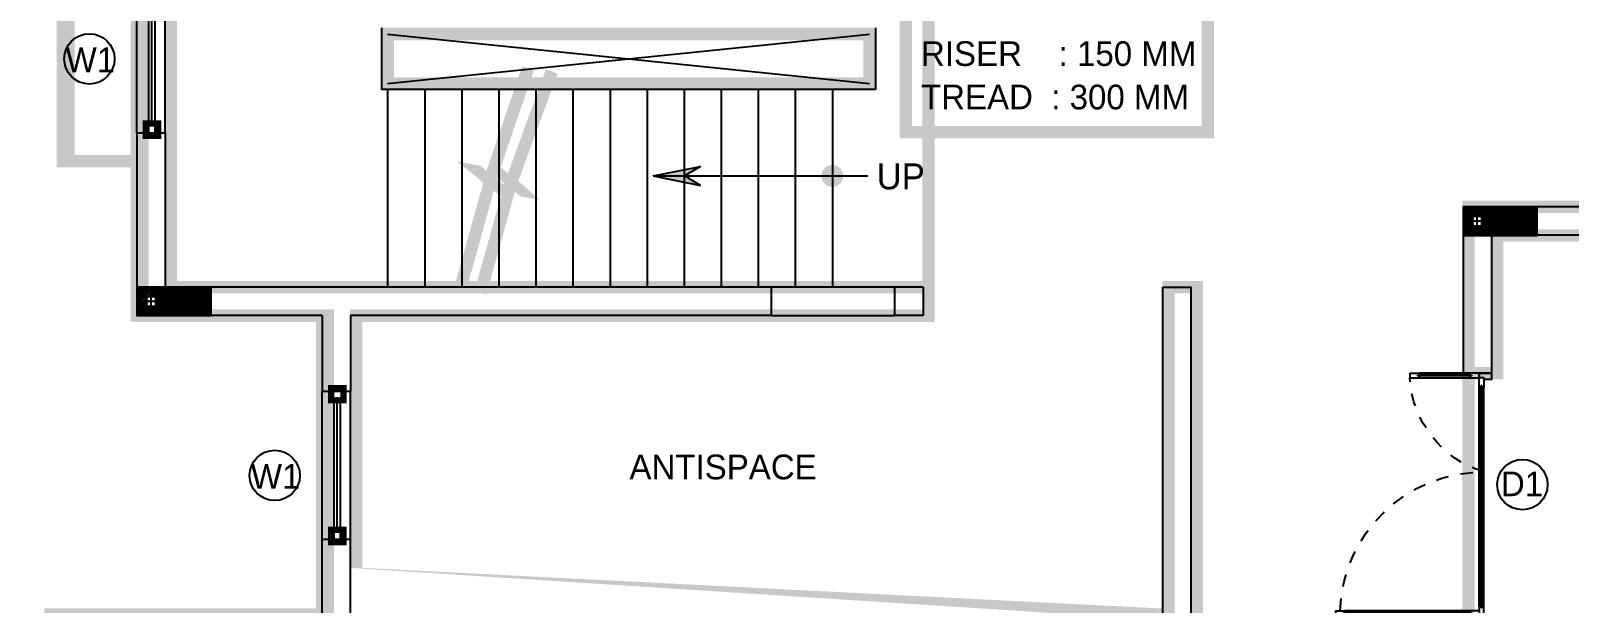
# Model space of a CAD drawing. Header units: metres. Extents: x 6101839 to 6102590, y -6659932 to -6659648.
# Drawn here: x 6102334.99 to 6102347.44, y -6659704.29 to -6659699.65 of the extents above; entities that cross this region are included whole.
import ezdxf

# ---------------------------------------------------------------- set-up
doc = ezdxf.new("R2010")
doc.units = ezdxf.units.M
doc.header["$LTSCALE"] = 500
doc.header["$MEASUREMENT"] = 0
doc.linetypes.add('DASHED2', pattern=[0.375, 0.25, -0.125])
doc.linetypes.add('HIDDEN', pattern=[0.375, 0.25, -0.125])
doc.layers.get('0').update_dxf_attribs({"linetype": 'CONTINUOUS'})
doc.layers.get('Defpoints').update_dxf_attribs({"linetype": 'CONTINUOUS'})
for name, color, linetype in [('above', 250, 'DASHED2'), ('Bldg', 44, 'CONTINUOUS'), ('BLK_1_FLR_2_BLT_UP_AREA_DEDUCT', 26, 'CONTINUOUS'), ('BLK_1_FLR_2_CARPET_AREA', 25, 'CONTINUOUS'), ('BLK_1_FLR_2_CHAJJA', 6, 'CONTINUOUS'), ('BLK_1_LVL_2_BLDG_FOOT_PRINT', 1, 'CONTINUOUS'), ('COL', 2, 'CONTINUOUS'), ('DIM', 205, 'CONTINUOUS'), ('DOOR', 252, 'CONTINUOUS'), ('DOORTEXT', 13, 'CONTINUOUS'), ('ED', 30, 'CONTINUOUS'), ('FURN1', 252, 'CONTINUOUS'), ('FURNITURE', 252, 'CONTINUOUS'), ('FURNITURES', 252, 'CONTINUOUS'), ('HATCH', 15, 'CONTINUOUS'), ('norms', 4, 'CONTINUOUS'), ('railing', 14, 'CONTINUOUS'), ('STEPS', 233, 'CONTINUOUS'), ('T E X T', 7, 'CONTINUOUS'), ('TEXT', 4, 'CONTINUOUS'), ('W-SCH', 205, 'CONTINUOUS'), ('wall', 125, 'CONTINUOUS'), ('wall1', 125, 'CONTINUOUS'), ('WIN', 252, 'CONTINUOUS'), ('WINDOWS', 252, 'CONTINUOUS')]:
    doc.layers.add(name, color=color, linetype=linetype)
doc.layers.add('BLK_1_FLR_2_BLT_UP_AREA', color=26, linetype='CONTINUOUS', plot=False)
doc.styles.add('GD', font='GOTHIC.TTF')
doc.styles.add('RM', font='GOTHIC.TTF')
doc.styles.add('S2', font='GOTHIC.TTF')
doc.styles.add('USA TEXT', font='GOTHIC.TTF')
doc.dimstyles.new('1-100-ED', dxfattribs={"dimtxt": 0.2, "dimasz": 0.15, "dimexe": 0.18, "dimexo": 0.0625, "dimgap": 0.15, "dimtad": 1, "dimzin": 0, "dimdsep": 46, "dimtxsty": 'USA TEXT', "dimblk": 'ARCHTICK', "dimcen": 0.1, "dimse1": 1, "dimse2": 1, "dimclrd": 256, "dimclrt": 256, "dimadec": 0, "dimazin": 0, "dimtfac": 1, "dimtofl": 0, "dimtmove": 0, "dimatfit": 3, "dimldrblk": 'ARCHTICK', "dimfxl": 0.18, "dimtolj": 1, "dimtzin": 0, "dimarcsym": 0})

# ---------------------------------------------------------------- blocks, each defined once
blk = doc.blocks.new('NEWCOL')
at = {"layer": 'HATCH'}
h = blk.add_hatch(dxfattribs=at)
h.set_pattern_fill('ANSI31', color=256, scale=3, angle=270, style=0)
h.set_pattern_definition([(315, (-629970.925706138, -258732.0878365731), (6.735192090801866, 6.735192090801863), [])])
h.paths.add_polyline_path([(0, 115), (-115, 115), (-115, 0), (-37.5, 0), (-37.49999999988359, 37.50000000002911), (0, 37.4999999999709)])
h.paths.add_polyline_path([(115, 115.0000000000291), (0, 115), (1.164153e-10, 37.50000000002911), (37.5, 37.4999999999709), (37.5, 0), (115, 0)])
h.paths.add_polyline_path([(115, 0), (37.5, 0), (37.50000000011642, -37.4999999999709), (0, -37.4999999999709), (1.164153e-10, -484.9999999999708), (115, -485)])
h.paths.add_polyline_path([(0, -37.5), (-37.49999999988359, -37.4999999999709), (-37.5, 0), (-115, 0), (-115, -485), (0, -485)])
at = {"layer": 'COL'}
for p, q in [((-115, 0), (115, 0)), ((0, -485), (0, 115))]:
    blk.add_line(p, q, dxfattribs=at)
for points in [[(-115, -485), (115, -485), (115, 115), (-115, 115)], [(-37.5, -37.5), (37.5, -37.5), (37.5, 37.5), (-37.5, 37.5)]]:
    blk.add_lwpolyline(points, close=True, dxfattribs=at)
blk = doc.blocks.new('_ArchTick')
at = {"color": 0, "linetype": 'ByBlock', "const_width": 0.15}
blk.add_lwpolyline([(-0.5, -0.5), (0.5, 0.5)], dxfattribs=at)
blk = doc.blocks.new('*D517')
at = {"layer": 'Defpoints', "color": 0, "transparency": 16777216}
for p in [(6102336.595767494, -6659698.027456059), (6102334.108767526, -6659701.727456058), (6102336.554267493, -6659701.727456058)]:
    blk.add_point(p, dxfattribs=at)
at = {"layer": 'ED', "lineweight": -2, "transparency": 16777216}
blk.add_line((6102334.108767526, -6659698.027456059), (6102334.108767526, -6659701.727456058), dxfattribs=at)
at = {"layer": 'ED', "lineweight": -2, "transparency": 16777216, "xscale": 0.15, "yscale": 0.15, "zscale": 0.15}
for p, rotation in [((6102334.108767526, -6659698.027456059), 90), ((6102334.108767526, -6659701.727456058), 270)]:
    blk.add_blockref('_ArchTick', p, dxfattribs=dict(at, rotation=rotation))
at = {"layer": 'ED', "transparency": 16777216, "insert": (6102333.853736932, -6659699.877456058), "char_height": 0.2, "attachment_point": 5, "rotation": 90, "style": 'USA TEXT'}
blk.add_mtext('\\A1;3.70', dxfattribs=at)
blk = doc.blocks.new('*D518')
at = {"layer": 'Defpoints', "color": 0, "transparency": 16777216}
for p in [(6102336.554267493, -6659701.727456058), (6102333.876403295, -6659701.957456058), (6102336.562767494, -6659701.957456058)]:
    blk.add_point(p, dxfattribs=at)
at = {"layer": 'ED', "lineweight": -2, "transparency": 16777216}
for p, q in [((6102333.876403295, -6659701.727456058), (6102333.876403295, -6659701.577456058)), ((6102333.876403295, -6659701.957456058), (6102333.876403295, -6659702.107456058))]:
    blk.add_line(p, q, dxfattribs=at)
at = {"layer": 'ED', "lineweight": -2, "transparency": 16777216, "xscale": 0.15, "yscale": 0.15, "zscale": 0.15}
for p, rotation in [((6102333.876403295, -6659701.727456058), 270), ((6102333.876403295, -6659701.957456058), 90)]:
    blk.add_blockref('_ArchTick', p, dxfattribs=dict(at, rotation=rotation))
at = {"layer": 'ED', "transparency": 16777216, "insert": (6102333.621372702, -6659701.842456058), "char_height": 0.2, "attachment_point": 5, "rotation": 90, "style": 'USA TEXT'}
blk.add_mtext('\\A1;0.23', dxfattribs=at)
blk = doc.blocks.new('*D519')
at = {"layer": 'Defpoints', "color": 0, "transparency": 16777216}
for p in [(6102336.562767494, -6659701.957456058), (6102334.108767526, -6659704.378967841), (6102335.748134353, -6659704.378967841)]:
    blk.add_point(p, dxfattribs=at)
at = {"layer": 'ED', "lineweight": -2, "transparency": 16777216}
blk.add_line((6102334.108767526, -6659701.957456058), (6102334.108767526, -6659704.378967841), dxfattribs=at)
at = {"layer": 'ED', "lineweight": -2, "transparency": 16777216, "xscale": 0.15, "yscale": 0.15, "zscale": 0.15}
for p, rotation in [((6102334.108767526, -6659701.957456058), 90), ((6102334.108767526, -6659704.378967841), 270)]:
    blk.add_blockref('_ArchTick', p, dxfattribs=dict(at, rotation=rotation))
at = {"layer": 'ED', "transparency": 16777216, "insert": (6102333.854348761, -6659703.168211948), "char_height": 0.2, "attachment_point": 5, "rotation": 90, "style": 'USA TEXT'}
blk.add_mtext('\\A1;2.42', dxfattribs=at)
blk = doc.blocks.new('*D520')
at = {"layer": 'Defpoints', "color": 0, "transparency": 16777216}
for p in [(6102335.748134353, -6659704.378967841), (6102333.864705346, -6659704.60867965), (6102335.748134353, -6659704.60867965)]:
    blk.add_point(p, dxfattribs=at)
at = {"layer": 'ED', "lineweight": -2, "transparency": 16777216}
for p, q in [((6102333.864705346, -6659704.378967841), (6102333.864705346, -6659704.228967841)), ((6102333.864705346, -6659704.60867965), (6102333.864705346, -6659704.758679651))]:
    blk.add_line(p, q, dxfattribs=at)
at = {"layer": 'ED', "lineweight": -2, "transparency": 16777216, "xscale": 0.15, "yscale": 0.15, "zscale": 0.15}
for p, rotation in [((6102333.864705346, -6659704.378967841), 270), ((6102333.864705346, -6659704.60867965), 90)]:
    blk.add_blockref('_ArchTick', p, dxfattribs=dict(at, rotation=rotation))
at = {"layer": 'ED', "transparency": 16777216, "insert": (6102333.609674752, -6659704.493823744), "char_height": 0.2, "attachment_point": 5, "rotation": 90, "style": 'USA TEXT'}
blk.add_mtext('\\A1;0.23', dxfattribs=at)
blk = doc.blocks.new('*D523')
at = {"layer": 'Defpoints', "color": 0, "transparency": 16777216}
for p in [(6102332.613767526, -6659689.317387201), (6102338.299767493, -6659689.317387201), (6102338.297267493, -6659709.537432122)]:
    blk.add_point(p, dxfattribs=at)
at = {"layer": 'ED', "lineweight": -2, "transparency": 16777216}
blk.add_line((6102332.613767526, -6659709.537432122), (6102332.613767526, -6659689.317387201), dxfattribs=at)
at = {"layer": 'ED', "lineweight": -2, "transparency": 16777216, "xscale": 0.15, "yscale": 0.15, "zscale": 0.15}
for p, rotation in [((6102332.613767526, -6659689.317387201), 90), ((6102332.613767526, -6659709.537432122), 270)]:
    blk.add_blockref('_ArchTick', p, dxfattribs=dict(at, rotation=rotation))
at = {"layer": 'ED', "transparency": 16777216, "insert": (6102332.358736932, -6659699.42740966), "char_height": 0.2, "attachment_point": 5, "rotation": 90, "style": 'USA TEXT'}
blk.add_mtext('\\A1;20.22', dxfattribs=at)
blk = doc.blocks.new('A$C607F0CF8')
at = {"layer": 'FURNITURES', "color": 233}
for p, q in [((-37.46909725572914, -279.9614495104179), (-37.4675053562969, -342.4120674710721)), ((-37.4675053562969, -342.4120674710721), (-21.85485086496919, -342.4116694964468)), ((-21.85516924597323, -329.9215459041299), (-15.61010744981468, -329.9213867140934)), ((-21.85485086496919, -342.4116694964468), (-21.85516924597323, -329.9215459041299)), ((-15.60978906974196, -342.4115103064105), (-15.61010744981468, -329.9213867140934)), ((-15.60978906974196, -342.4115103064105), (0.0028654206544161, -342.4111123308539)), ((0.0028654206544161, -342.4111123308539), (0.0009551402181387, -267.470370778814)), ((-37.4273532256484, -2117.587295770645), (-21.8146987343207, -2117.58689779602)), ((-37.42576132528486, -2180.037913731299), (-37.4273532256484, -2117.587295770645)), ((-21.8146987343207, -2117.58689779602), (-21.81438035517931, -2130.077021387406)), ((-21.81438035517931, -2130.077021388337), (-15.56931855902076, -2130.07686219737)), ((-15.56963693816214, -2117.586738605984), (0.0430175513029099, -2117.586340630427)), ((-15.56963693816214, -2117.586738605984), (-15.56931855902076, -2130.07686219737)), ((0.0430175513029099, -2117.586340630427), (0.0449278308078647, -2192.527082183398))]:
    blk.add_line(p, q, dxfattribs=at)
at = {"layer": 'FURNITURES', "color": 250}
for p, q in [((-37.4273532256484, -2117.587295770645), (-37.4675053562969, -342.4120674710721)), ((-21.8146987343207, -2117.58689779602), (-21.85516924597323, -329.9215459041299)), ((-15.56963693816214, -2117.586738605984), (-15.61010744981468, -329.9213867140934)), ((0.0430175513029099, -2117.586340630427), (0.0028654206544161, -342.4111123308539))]:
    blk.add_line(p, q, dxfattribs=at)
at = {"layer": 'FURNITURES', "color": 250, "linetype": 'HIDDEN', "ltscale": 0.5}
for centre, radius, start, end in [((-284.8727277265862, -219.4228635821492), 847.0418478644448, 286.983489556694, 356.7491837130908), ((-37.42544294986874, -2192.528037321754), 1163.003696595019, 1.847770814143563, 90.0014604865433)]:
    blk.add_arc(centre, radius, start, end, dxfattribs=at)
at = {"layer": 'wall', "color": 7}
for p, q in [((0, -230.000000002794), (74.94074155297132, -229.9980897223576)), ((0, -230.000000002794), (0.0009551392868161, -267.470370778814)), ((74.94113952759653, -245.6107442136854), (62.45101593527943, -245.6110625928268)), ((62.45101593527943, -245.6110625928268), (62.45117512531578, -251.856124388054)), ((74.94074155297132, -229.9980897223576), (486.2895825887099, -229.9876042185351)), ((74.94074155297132, -229.9980897223576), (74.94113952759653, -245.6107442136854)), ((74.94113952759653, -245.6107442136854), (498.7801041556522, -245.5999403288588)), ((560.8051584009081, -229.985704776831), (486.2895825887099, -229.9876042185351)), ((486.2895825887099, -229.9876042185351), (486.2899805633351, -245.6002587089315)), ((486.2899805633351, -245.6002587089315), (498.7801041565835, -245.5999403288588)), ((498.7801041565835, -245.5999403288588), (498.7802633456886, -251.8450021250174)), ((560.8051584009081, -229.985704776831), (560.8061135411261, -267.456075552851)), ((-37.46941563580185, -267.4713259181008), (0.0009551402181387, -267.470370778814)), ((-37.46941563580185, -267.4713259181008), (-37.46909725572914, -279.9614495104179)), ((74.94169669318944, -267.4684604983777), (0.0009551402181387, -267.470370778814)), ((74.94129871763289, -251.855806009844), (62.45117512531578, -251.856124388054)), ((74.94129871763289, -251.855806009844), (498.7802633456886, -251.8450021250174)), ((74.94129871763289, -251.855806009844), (74.94169669318944, -267.4684604983777)), ((486.2905377289279, -267.4579749945551), (74.94169669318944, -267.4684604983777)), ((486.2901397533715, -251.8453205050901), (498.7802633456886, -251.8450021250174)), ((486.2901397533715, -251.8453205050901), (486.2905377289279, -267.4579749945551)), ((560.8061135411261, -267.456075552851), (486.2905377289279, -267.4579749945551)), ((-37.42544294521213, -2192.528037323617), (-37.42576132528486, -2180.037913731299)), ((-37.42544294521213, -2192.528037323617), (0.0449278308078647, -2192.527082183398)), ((0.043972690589726, -2155.056711407378), (74.98471424356103, -2155.054801126942)), ((0.043972690589726, -2155.056711407378), (0.0449278308078647, -2192.527082183398)), ((74.98566938377915, -2192.525171902962), (0.0449278308078647, -2192.527082183398)), ((74.98511221911757, -2170.667455617339), (62.49498862680048, -2170.667773997411)), ((62.49498862680048, -2170.667773997411), (62.49514781683683, -2176.912835792638)), ((74.98527140822257, -2176.912517413497), (62.49514781683683, -2176.912835792638)), ((74.98471424356103, -2155.054801126942), (1087.503148864023, -2155.028991485946)), ((74.98471424356103, -2155.054801126942), (74.98511221911757, -2170.667455617339)), ((74.98511221911757, -2170.667455617339), (1099.993670431897, -2170.641327596269)), ((74.98527140822257, -2176.912517413497), (1099.993829621002, -2176.886389392428)), ((74.98527140822257, -2176.912517413497), (74.98566938377915, -2192.525171902962)), ((1087.504104004241, -2192.499362261966), (74.98566938377915, -2192.525171902962)), ((1162.443890416994, -2155.027081206441), (1087.503148864023, -2155.028991485946)), ((1087.503148864023, -2155.028991485946), (1087.50354683958, -2170.641645977274)), ((1087.50354683958, -2170.641645977274), (1099.993670431897, -2170.641327596269)), ((1087.503706028685, -2176.886707772501), (1099.993829621933, -2176.886389392428)), ((1087.503706028685, -2176.886707772501), (1087.504104004241, -2192.499362261966)), ((1162.444845556281, -2192.497451982461), (1087.504104004241, -2192.499362261966)), ((1099.993670431897, -2170.641327596269), (1099.993829621933, -2176.886389392428)), ((1162.443890416994, -2155.027081206441), (1162.444845556281, -2192.497451982461))]:
    blk.add_line(p, q, dxfattribs=at)
for points in [[(0.0009551402181387, -267.470370778814), (0, -230.0000000018627), (-99.92098873667419, -230.0025470424444), (-99.91971521638331, -279.9630414107814), (-37.46909725572914, -279.9614495104179)], [(0.0449278308078647, -2192.527082183398), (0.0458829710260034, -2229.997452959418), (-99.87510576564821, -2230), (-99.87637928593905, -2180.039505631663), (-37.42576132528486, -2180.037913731299)]]:
    blk.add_lwpolyline(points, dxfattribs=at)

msp = doc.modelspace()

# ---------------------------------------------------------------- hatches: boundary and pattern name
at = {"layer": 'DIM'}
h = msp.add_hatch(color=256, dxfattribs=at)
h.paths.add_polyline_path([(6102340.307731742, -6659700.771113266), (6102340.307683053, -6659700.811963384), (6102340.411390387, -6659700.75058604)])
h.paths.add_polyline_path([(6102340.052115672, -6659700.821732185), (6102340.052109603, -6659700.826824537), (6102340.28210944, -6659700.827098672), (6102340.307683053, -6659700.811963384), (6102340.307731742, -6659700.771113266)])
h.paths.add_polyline_path([(6102340.052109603, -6659700.826824537), (6102340.052103533, -6659700.831916889), (6102340.307598213, -6659700.883144997), (6102340.307646901, -6659700.84229488), (6102340.28210944, -6659700.827098672)])
h.paths.add_polyline_path([(6102340.052103533, -6659700.831916889), (6102340.052109603, -6659700.826824537), (6102340.026554068, -6659700.826794078)])
h.paths.add_polyline_path([(6102340.026554068, -6659700.826794078), (6102340.052109603, -6659700.826824537), (6102340.052115672, -6659700.821732185)])
h.paths.add_polyline_path([(6102340.411207632, -6659700.903919265), (6102340.307646901, -6659700.84229488), (6102340.307598213, -6659700.883144997)])

# ---------------------------------------------------------------- linework, layer by layer
at = {"layer": 'above', "const_width": 0.1}
msp.add_lwpolyline([(6102335.848179563, -6659700.707456054), (6102335.248179562, -6659700.707456054), (6102335.248179562, -6659699.047456058), (6102335.848179563, -6659699.047456054)], dxfattribs=at)
at = {"layer": 'Bldg', "linetype": 'ByBlock'}
for p, q in [((6102337.828121183, -6659699.627456054), (6102337.828121183, -6659700.127456054)), ((6102341.828121185, -6659699.627460295), (6102341.828121185, -6659700.127460295)), ((6102341.828121185, -6659700.127460295), (6102337.828121183, -6659700.127456054))]:
    msp.add_line(p, q, dxfattribs=at)
at = {"layer": 'BLK_1_FLR_2_BLT_UP_AREA', "color": 26, "linetype": 'Continuous', "const_width": 0.1}
msp.add_lwpolyline([(6102402.549768839, -6659709.689528665), (6102395.647912392, -6659709.689528665), (6102395.647914481, -6659709.53801688), (6102375.417928687, -6659709.537983046), (6102375.417624863, -6659704.843786133), (6102373.217926599, -6659704.843786133), (6102373.217926599, -6659708.244657993), (6102369.057928688, -6659708.244657993), (6102369.057926599, -6659704.844287127), (6102366.857926599, -6659704.844287127), (6102366.857926599, -6659709.53801688), (6102346.627940804, -6659709.53801688), (6102346.628028861, -6659704.896199905), (6102344.428283428, -6659704.896338492), (6102344.428165479, -6659709.53801688), (6102335.193171005, -6659709.53801688), (6102335.193172371, -6659704.379240473), (6102337.393171005, -6659704.379240473), (6102337.393171005, -6659701.95801688), (6102335.893171002, -6659701.958016386), (6102335.893171002, -6659697.798016878)], dxfattribs=at)
at = {"layer": 'BLK_1_FLR_2_BLT_UP_AREA_DEDUCT', "color": 26, "linetype": 'Continuous', "const_width": 0.1}
msp.add_lwpolyline([(6102337.878121184, -6659700.077456052), (6102337.878121184, -6659699.677456054), (6102341.778121187, -6659699.677460295), (6102341.778121187, -6659700.077460296)], close=True, dxfattribs=at)
at = {"layer": 'BLK_1_FLR_2_CARPET_AREA', "color": 15, "linetype": 'Continuous', "const_width": 0.1}
msp.add_lwpolyline([(6102352.857926548, -6659701.078016917), (6102346.627940273, -6659701.078016917), (6102346.628172508, -6659704.666128743), (6102344.428165427, -6659704.666271137), (6102344.428165427, -6659701.728016918), (6102344.198165425, -6659701.728016918), (6102344.198165425, -6659704.379240509), (6102337.623171179, -6659704.378020623), (6102337.62317118, -6659701.958016917), (6102342.256697359, -6659701.958016917), (6102342.256697359, -6659701.728016918), (6102336.123170951, -6659701.728014653), (6102336.123170951, -6659698.028016917)], dxfattribs=at)
msp.add_lwpolyline([(6102346.857940752, -6659709.308016918), (6102356.62795142, -6659709.308016918), (6102356.627940753, -6659703.538016917), (6102352.627926546, -6659703.538016917), (6102352.627926546, -6659703.308016918), (6102352.857926548, -6659703.308016918), (6102352.857875568, -6659701.308011051), (6102346.857940752, -6659701.308016916), (6102346.857940752, -6659702.422920457), (6102346.628027323, -6659702.422935338), (6102346.62786249, -6659704.423016958), (6102346.857940752, -6659704.423016918)], close=True, dxfattribs=at)
at = {"layer": 'BLK_1_FLR_2_CHAJJA', "linetype": 'Continuous', "const_width": 0.1}
msp.add_lwpolyline([(6102335.293217959, -6659700.708016993), (6102335.893171432, -6659700.708016993), (6102335.893171432, -6659699.048016995), (6102335.293217959, -6659699.048016995)], close=True, dxfattribs=at)
at = {"layer": 'BLK_1_LVL_2_BLDG_FOOT_PRINT', "ltscale": 400, "const_width": 0.1}
msp.add_lwpolyline([(6102402.504730811, -6659709.688967842), (6102395.602874367, -6659709.688967842), (6102395.602876455, -6659709.537456055), (6102375.372890661, -6659709.537422222), (6102375.372586837, -6659704.843225308), (6102373.172888572, -6659704.843225308), (6102373.172888572, -6659708.244097171), (6102369.012890662, -6659708.244097171), (6102369.012888572, -6659704.843726306), (6102366.812888573, -6659704.843726306), (6102366.812888573, -6659709.537456055), (6102346.582902779, -6659709.537456055), (6102346.582990834, -6659704.895639081), (6102344.383245403, -6659704.895777666), (6102344.383127453, -6659709.537456055), (6102335.148132977, -6659709.537456055), (6102335.148134342, -6659704.378679649), (6102337.348132977, -6659704.378679649), (6102337.348132977, -6659701.957456055), (6102335.848132979, -6659701.957455562), (6102335.848132979, -6659697.797456058)], dxfattribs=at)
at = {"layer": 'DIM', "linetype": 'ByBlock'}
for p, q in [((6102341.981659394, -6659701.727456055), (6102340.981659393, -6659701.727456055)), ((6102340.981659393, -6659701.957456054), (6102341.981659394, -6659701.957456054))]:
    msp.add_line(p, q, dxfattribs=at)
at = {"layer": 'DIM', "const_width": 0.1}
msp.add_lwpolyline([(6102341.478052919, -6659700.865127383, 1), (6102341.478144298, -6659700.788460772, 1)], format="xyb", close=True, dxfattribs=at)
at = {"layer": 'DOOR', "linetype": 'ByBlock'}
for p, q in [((6102340.026554068, -6659700.826819577), (6102340.411390387, -6659700.75061154)), ((6102340.411390387, -6659700.75061154), (6102340.282109438, -6659700.827124173)), ((6102340.026554068, -6659700.826819577), (6102341.766310663, -6659700.826817445)), ((6102340.026554068, -6659700.826819577), (6102340.411207632, -6659700.903944763)), ((6102340.411207632, -6659700.903944763), (6102340.282109438, -6659700.827124173))]:
    msp.add_line(p, q, dxfattribs=at)
at = {"layer": 'FURN1', "const_width": 0.1}
for points in [[(6102335.945243318, -6659700.477451093), (6102335.945240683, -6659700.427451094), (6102335.995240683, -6659700.427448459), (6102335.995243317, -6659700.47744846)], [(6102335.94524508, -6659700.476825999), (6102335.945242478, -6659700.426825998), (6102335.995242477, -6659700.426823397), (6102335.995245081, -6659700.476823398)], [(6102337.445170042, -6659702.56806239), (6102337.445172788, -6659702.618062389), (6102337.495172787, -6659702.618059647), (6102337.495170043, -6659702.568059647)], [(6102337.445171872, -6659702.568687484), (6102337.445174647, -6659702.618687483), (6102337.495174647, -6659702.61868471), (6102337.495171873, -6659702.568684711)], [(6102337.445242634, -6659703.76806289), (6102337.44524, -6659703.71806289), (6102337.49524, -6659703.718060256), (6102337.495242634, -6659703.768060255)], [(6102337.445244397, -6659703.767437795), (6102337.445241795, -6659703.717437795), (6102337.495241795, -6659703.717435192), (6102337.495244398, -6659703.767435192)]]:
    msp.add_lwpolyline(points, close=True, dxfattribs=at)
at = {"layer": 'FURNITURE', "linetype": 'ByBlock', "ltscale": 0.2}
for p, q in [((6102335.94524508, -6659700.476825999), (6102335.945173468, -6659699.327450594)), ((6102335.995245081, -6659700.476823398), (6102335.995179093, -6659699.328072912)), ((6102337.445244397, -6659703.767437795), (6102337.445172788, -6659702.618062389)), ((6102337.495244398, -6659703.767435192), (6102337.495178412, -6659702.618684709))]:
    msp.add_line(p, q, dxfattribs=at)
at = {"layer": 'FURNITURE', "color": 4, "linetype": 'ByBlock', "ltscale": 0.2}
for p, q in [((6102335.970242478, -6659700.426824699), (6102335.970179043, -6659699.327449222)), ((6102337.470241796, -6659703.717436492), (6102337.470178363, -6659702.618061017))]:
    msp.add_line(p, q, dxfattribs=at)
at = {"layer": 'norms', "const_width": 0.1}
msp.add_lwpolyline([(6102336.123170951, -6659701.728016918), (6102342.256697359, -6659701.728016918), (6102342.256697359, -6659698.028016917), (6102336.123170951, -6659698.028016917)], close=True, dxfattribs=at)
at = {"layer": 'railing', "linetype": 'ByBlock'}
for p, q in [((6102337.878121184, -6659699.677456054), (6102341.778121187, -6659700.077460296)), ((6102337.878121184, -6659700.077456052), (6102341.778121187, -6659699.677460295)), ((6102337.878119776, -6659700.127339533), (6102337.87807881, -6659701.726720513)), ((6102338.178119776, -6659700.127347598), (6102338.178078809, -6659701.726728577)), ((6102338.478119778, -6659700.127356464), (6102338.47807881, -6659701.726737445)), ((6102338.778119774, -6659700.127364531), (6102338.778078808, -6659701.72674551)), ((6102338.778119774, -6659700.12736493), (6102338.778078808, -6659701.726745914)), ((6102339.078119777, -6659700.127372998), (6102339.078078809, -6659701.726753977)), ((6102339.378119776, -6659700.127381865), (6102339.378078809, -6659701.726762845)), ((6102339.678119776, -6659700.127389931), (6102339.678078809, -6659701.726770911)), ((6102339.978119777, -6659700.127398797), (6102339.978078808, -6659701.726779778)), ((6102340.278119775, -6659700.127406863), (6102340.278078808, -6659701.726787844)), ((6102340.578119775, -6659700.12741573), (6102340.578078807, -6659701.726796711)), ((6102340.878119775, -6659700.127419281), (6102340.878078807, -6659701.726800261)), ((6102341.178119774, -6659700.127427346), (6102341.178078808, -6659701.726808327)), ((6102341.478119775, -6659700.127436214), (6102341.478078808, -6659701.726817193))]:
    msp.add_line(p, q, dxfattribs=at)
at = {"layer": 'STEPS', "color": 251, "const_width": 0.1}
for points in [[(6102339.013923565, -6659699.955844617), (6102338.735469104, -6659700.77078251), (6102338.798861372, -6659700.826849253), (6102338.625890592, -6659700.794619553), (6102338.709629226, -6659700.861497953), (6102338.465815231, -6659701.739336997)], [(6102339.206252594, -6659699.980680493), (6102338.877215457, -6659700.882807974), (6102338.940607728, -6659700.938874718), (6102338.767636945, -6659700.906645018), (6102338.85137558, -6659700.973523417), (6102338.629493007, -6659701.772399556)]]:
    msp.add_lwpolyline(points, dxfattribs=at)
at = {"layer": 'W-SCH'}
for centre in [(6102335.464098626, -6659699.878635291), (6102336.964102778, -6659703.251855102), (6102347.06373146, -6659703.325892594)]:
    msp.add_circle(centre, 0.2037454751308166, dxfattribs=at)
at = {"layer": 'wall1', "linetype": 'ByBlock'}
for p, q in [((6102335.848133473, -6659700.477456057), (6102335.848132988, -6659701.957456054)), ((6102335.848179563, -6659700.477456055), (6102336.07824696, -6659700.477444082)), ((6102336.078133447, -6659700.477444086), (6102336.078132988, -6659701.727456055)), ((6102352.812888581, -6659701.077456052), (6102346.582902787, -6659701.077456052)), ((6102346.582902787, -6659701.077456052), (6102346.582902787, -6659702.422359592)), ((6102352.812888581, -6659701.307456055), (6102346.812902785, -6659701.307456055)), ((6102346.812902785, -6659701.307456055), (6102346.812902785, -6659702.422359592)), ((6102340.981659393, -6659701.727456055), (6102336.078132988, -6659701.727456055)), ((6102340.981659393, -6659701.727456055), (6102340.981659393, -6659701.957456054)), ((6102341.981659394, -6659701.727456055), (6102341.981659394, -6659701.957456054)), ((6102342.211659394, -6659701.727456055), (6102341.981659394, -6659701.727456055)), ((6102342.211659394, -6659701.727456055), (6102342.211659394, -6659701.957456054)), ((6102344.153127463, -6659704.378679647), (6102344.153127463, -6659701.727456055)), ((6102344.153127463, -6659701.727456055), (6102344.38312746, -6659701.727456055)), ((6102344.38312746, -6659709.537456055), (6102344.38312746, -6659701.727456055)), ((6102337.348132988, -6659701.957456054), (6102335.848132988, -6659701.957456054)), ((6102337.348132988, -6659701.957456058), (6102337.348132988, -6659702.568067851)), ((6102340.981659393, -6659701.957456054), (6102337.578132988, -6659701.957456054)), ((6102337.578132988, -6659701.957456058), (6102337.578246278, -6659702.568079827)), ((6102342.211659394, -6659701.957456054), (6102341.981659394, -6659701.957456054)), ((6102346.812902785, -6659702.422359592), (6102346.582902787, -6659702.422359592)), ((6102337.34817888, -6659702.568067848), (6102337.57817888, -6659702.568055881)), ((6102337.348132988, -6659704.378679647), (6102337.348132988, -6659703.768067853)), ((6102337.34817888, -6659703.768067853), (6102337.578246278, -6659703.768055878)), ((6102337.578132988, -6659704.378679647), (6102337.578246278, -6659703.768055878))]:
    msp.add_line(p, q, dxfattribs=at)
at = {"layer": 'WIN', "const_width": 0.1}
msp.add_lwpolyline([(6102342.072279062, -6659700.471480007), (6102344.517186107, -6659700.471480007), (6102344.517186107, -6659699.284980007), (6102342.072279062, -6659699.284980007)], close=True, dxfattribs=at)
at = {"layer": 'WINDOWS', "linetype": 'ByBlock'}
for p, q in [((6102335.848179563, -6659700.477456055), (6102335.848109308, -6659699.277456057)), ((6102336.078179562, -6659700.477444085), (6102336.078109307, -6659699.277444088)), ((6102337.34817888, -6659703.768067853), (6102337.348108625, -6659702.568067853)), ((6102337.57817888, -6659703.768055882), (6102337.578108627, -6659702.568055885))]:
    msp.add_line(p, q, dxfattribs=at)

# ---------------------------------------------------------------- block references
at = {"layer": 'COL', "xscale": 0.001, "yscale": 0.001, "zscale": 0.001, "rotation": 90}
for p in [(6102346.697902309, -6659701.192976207), (6102335.963132985, -6659701.842456054)]:
    msp.add_blockref('NEWCOL', p, dxfattribs=at)
at = {"layer": 'DIM', "xscale": -0.001, "yscale": 0.001, "zscale": 0.001}
msp.add_blockref('A$C607F0CF8', (6102346.713027642, -6659702.193944258), dxfattribs=at)

# ---------------------------------------------------------------- texts
at = {"layer": 'DOORTEXT', "color": 3, "style": 'RM'}
for s, p in [('W1', (6102335.2706307, -6659699.986573152)), ('W1', (6102336.770634852, -6659703.359792965)), ('D1', (6102346.889419053, -6659703.419796549))]:
    msp.add_text(s, height=0.2, dxfattribs=at).set_placement(p)
at = {"layer": 'T E X T', "style": 'GD'}
for s, p in [('RISER    : 150 MM', (6102342.195120553, -6659699.936182674)), ('TREAD  : 300 MM', (6102342.195120553, -6659700.287682673))]:
    msp.add_text(s, height=0.2, dxfattribs=at).set_placement(p)
at = {"layer": 'TEXT', "style": 'RM'}
msp.add_text('UP', height=0.21, dxfattribs=at).set_placement((6102341.836504699, -6659700.935178721))
at = {"layer": 'TEXT', "color": 7, "style": 'S2'}
msp.add_text('ANTISPACE', height=0.2, dxfattribs=at).set_placement((6102339.83526749, -6659703.282967838))

# ---------------------------------------------------------------- dimensions: what is measured, and where the dimension line sits
at = {"layer": 'ED'}
for base, p1, p2, picture, middle in [((6102332.613767526, -6659689.317387201), (6102338.297267491, -6659709.537432118), (6102338.299767491, -6659689.317387197), '*D523', (6102332.358736932, -6659699.42740966)), ((6102334.108767526, -6659701.727456058), (6102336.595767492, -6659698.027456055), (6102336.554267491, -6659701.727456055), '*D517', (6102333.853736932, -6659699.877456058)), ((6102334.108767526, -6659704.378967841), (6102336.562767493, -6659701.957456054), (6102335.748134351, -6659704.378967837), '*D519', (6102333.854348761, -6659703.168211948))]:
    dim = msp.add_linear_dim(base=base, p1=p1, p2=p2, angle=90, dimstyle='1-100-ED', dxfattribs=at)
    dim.commit()
    dim.dimension.update_dxf_attribs({"geometry": picture, "text_midpoint": middle})
for base, p1, p2, picture, middle in [((6102333.876403295, -6659701.957456058), (6102336.554267491, -6659701.727456055), (6102336.562767493, -6659701.957456054), '*D518', (6102333.876403293, -6659701.842456058)), ((6102333.864705346, -6659704.60867965), (6102335.748134351, -6659704.378967837), (6102335.748134351, -6659704.608679647), '*D520', (6102333.864705343, -6659704.493823744))]:
    dim = msp.add_linear_dim(base=base, p1=p1, p2=p2, angle=90, dimstyle='1-100-ED', dxfattribs=at)
    dim.commit()
    dim.dimension.update_dxf_attribs({"geometry": picture, "text_midpoint": middle, "dimtype": 160})

doc.saveas('drawing.dxf')
